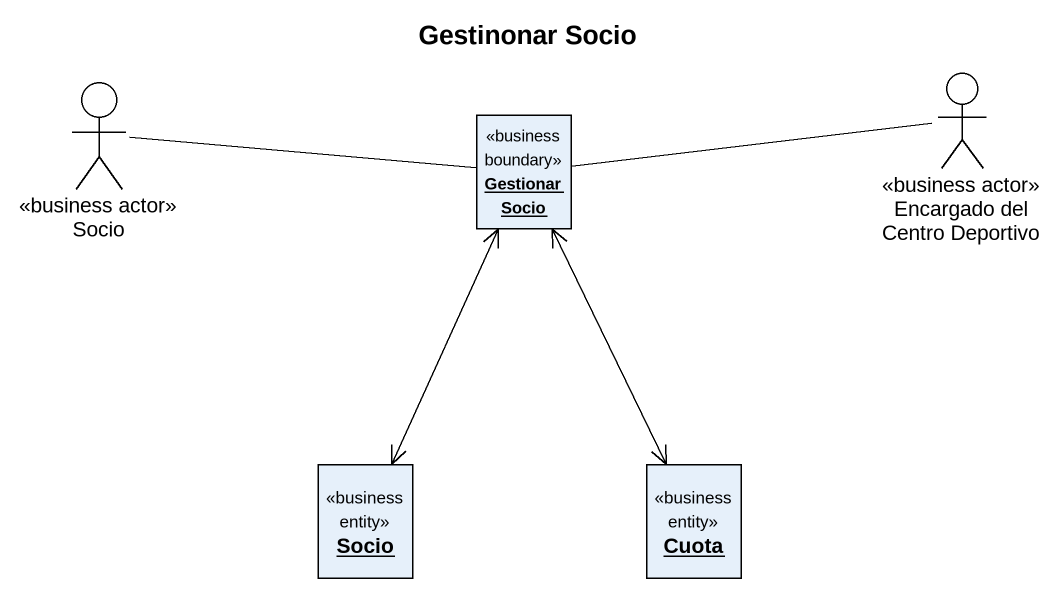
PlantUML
@startuml
title Gestinonar Socio
allowmixing
hide circle
hide empty members
actor Socio <<business actor>>
object "Gestionar Socio" as Gestionar_Socio <<business boundary>>
actor "Encargado del Centro Deportivo" as Encargado_del_Centro <<business actor>>
object "Socio" as Socio_2 <<business entity>>
object Cuota <<business entity>>
Socio -right- Gestionar_Socio
Gestionar_Socio -right- Encargado_del_Centro
Gestionar_Socio <--> Cuota
Socio_2 <-up-> Gestionar_Socio
@enduml
